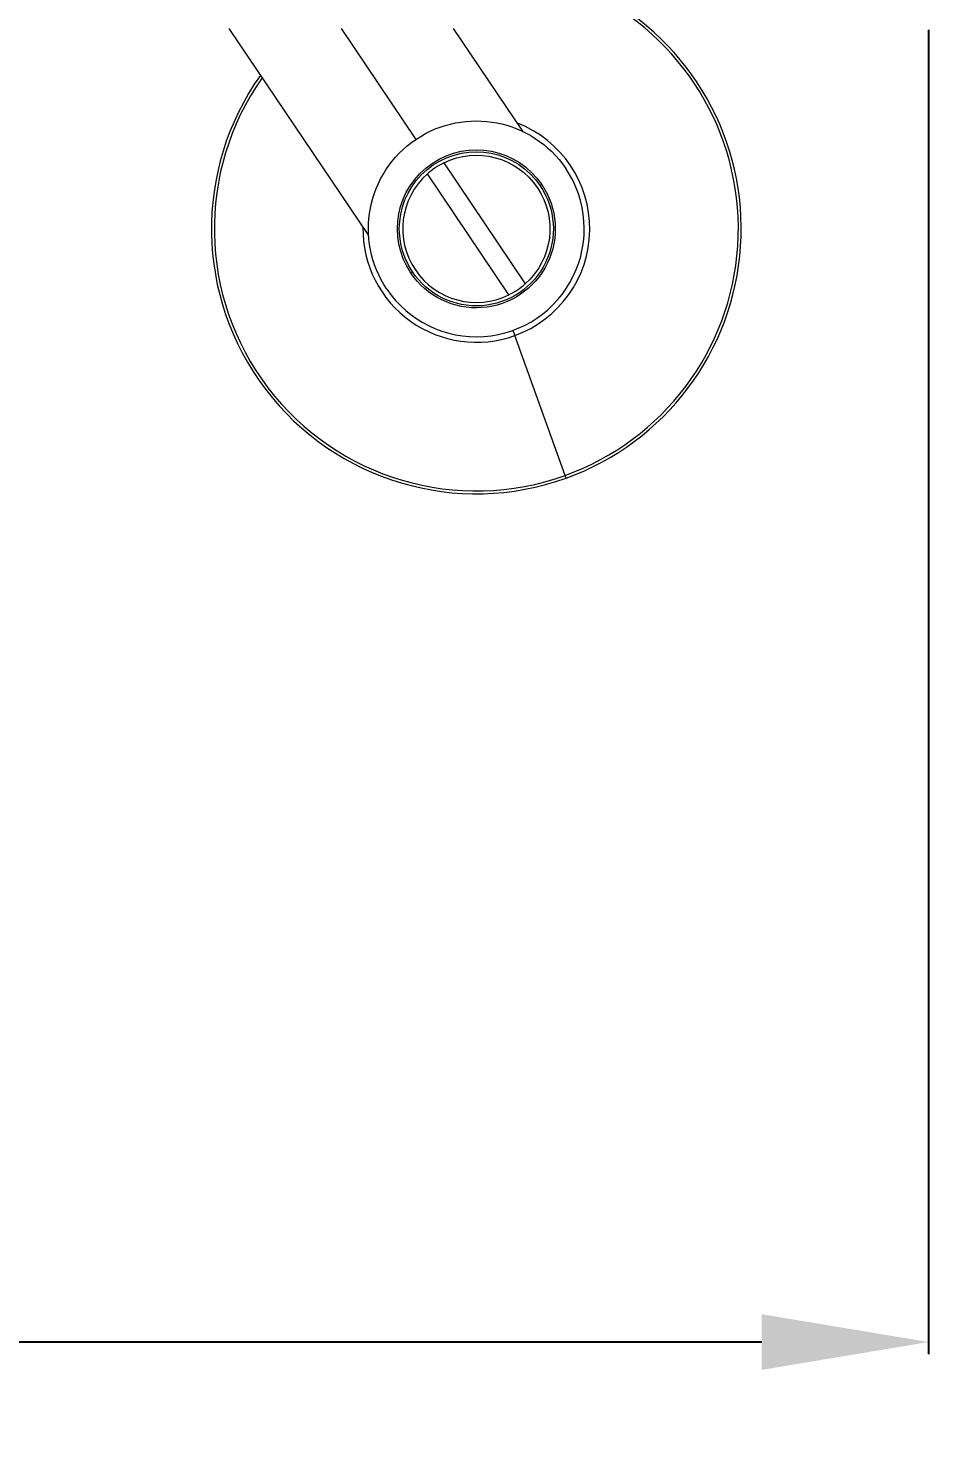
# Model space of a CAD drawing. Header units: millimetres. Extents: x 2915 to 5291, y 1031 to 4391.
# Drawn here: x 3828.8 to 3920.6, y 1769.1 to 1914.1 of the extents above; entities that cross this region are included whole.
import ezdxf

# ---------------------------------------------------------------- set-up
doc = ezdxf.new("R2010")
doc.units = ezdxf.units.MM
doc.styles.get("Standard").update_dxf_attribs({"font": 'arial.ttf'})
doc.dimstyles.new('ISO-25', dxfattribs={"dimtxt": 17, "dimasz": 17, "dimexe": 1.25, "dimexo": 0.625, "dimgap": 5, "dimtad": 1, "dimtih": 1, "dimtoh": 1, "dimdec": 1, "dimdsep": 46, "dimtxsty": 'Standard', "dimcen": 0, "dimclrd": 3, "dimclre": 3, "dimclrt": 4, "dimadec": 0, "dimazin": 0, "dimtfac": 1, "dimtdec": 1, "dimtmove": 0, "dimatfit": 3, "dimfxl": 1, "dimarcsym": 0})

# ---------------------------------------------------------------- blocks, each defined once
blk = doc.blocks.new('*D3')
at = {"color": 3, "lineweight": -2, "transparency": 16777216}
for p, q in [((3633.57, 1913.96), (3633.57, 1778.98)), ((3920.57, 1913.96), (3920.57, 1778.98)), ((3650.57, 1780.23), (3753.14, 1780.23)), ((3903.57, 1780.23), (3800.99, 1780.23))]:
    blk.add_line(p, q, dxfattribs=at)
at = {"color": 3, "transparency": 16777216}
for points in [[(3650.57, 1783.06), (3650.57, 1777.39), (3633.57, 1780.23)], [(3903.57, 1783.06), (3903.57, 1777.39), (3920.57, 1780.23)]]:
    blk.add_solid(points, dxfattribs=at)
at = {"layer": 'Defpoints', "color": 0, "transparency": 16777216}
for p in [(3633.57, 1914.59), (3920.57, 1914.59), (3920.57, 1780.23)]:
    blk.add_point(p, dxfattribs=at)
at = {"color": 4, "transparency": 16777216, "insert": (3777.07, 1780.23), "char_height": 17, "attachment_point": 5}
blk.add_mtext('287', dxfattribs=at)

msp = doc.modelspace()

# ---------------------------------------------------------------- linework, layer by layer
at = {"linetype": 'Continuous', "lineweight": 18, "extrusion": (0, 1, 0)}
for p, q in [((3849.23, 1914.09), (3863.47, 1892.99)), ((3879.22, 1903.61), (3872.15, 1914.09)), ((3871.14, 1900.39), (3879.45, 1888.06)), ((3877.79, 1886.94), (3869.48, 1899.27))]:
    msp.add_line(p, q, dxfattribs=at)
at = {"linetype": 'Continuous', "lineweight": 13, "extrusion": (0, 1, 0)}
for p, q in [((3860.69, 1914.09), (3868.31, 1902.79)), ((3881.14, 1898.17), (3880.97, 1898.06)), ((3867.79, 1889.16), (3867.96, 1889.28)), ((3878.2, 1883.32), (3878.39, 1882.79)), ((3883.53, 1868.54), (3878.39, 1882.79)), ((3883.62, 1868.27), (3883.53, 1868.54))]:
    msp.add_line(p, q, dxfattribs=at)
at = {"linetype": 'Continuous', "lineweight": 13}
for radius, start, end in [(26.71, 289.8295, 62.6442), (26.71, 144.8339, 289.8295), (11.56, 289.8295, 68.7473), (11.56, 179.2533, 289.8295)]:
    msp.add_arc((3874.47, 1893.67), radius, start, end, dxfattribs=at)
at = {"linetype": 'Continuous', "lineweight": 18}
for radius, start, end in [(27, 289.8295, 62.6104), (27, 144.6033, 289.8295), (11, 214, 34), (7.5, 124, 131.6623), (7.5, 116.3377, 124), (7.5, 131.6623, 296.3377), (7.5, 296.3377, 304), (7.5, 304, 311.6623)]:
    msp.add_arc((3874.47, 1893.67), radius, start, end, dxfattribs=at)
at = {"linetype": 'Continuous', "lineweight": 18, "extrusion": (0, 0, -1)}
for radius, start, end in [(11, 326, 146), (8.05, 326, 146), (7.85, 326, 146), (7.5, 63.6623, 228.3377), (8.05, 146, 326), (7.85, 146, 326)]:
    msp.add_arc((-3874.47, 1893.67), radius, start, end, dxfattribs=at)

# ---------------------------------------------------------------- dimensions: what is measured, and where the dimension line sits
dim = msp.add_linear_dim(base=(3920.57, 1780.23), p1=(3633.57, 1914.59), p2=(3920.57, 1914.59), dimstyle='ISO-25', override={"dimtad": 0})
dim.commit()
dim.dimension.update_dxf_attribs({"geometry": '*D3', "text_midpoint": (3777.07, 1780.23)})

doc.saveas('drawing.dxf')
